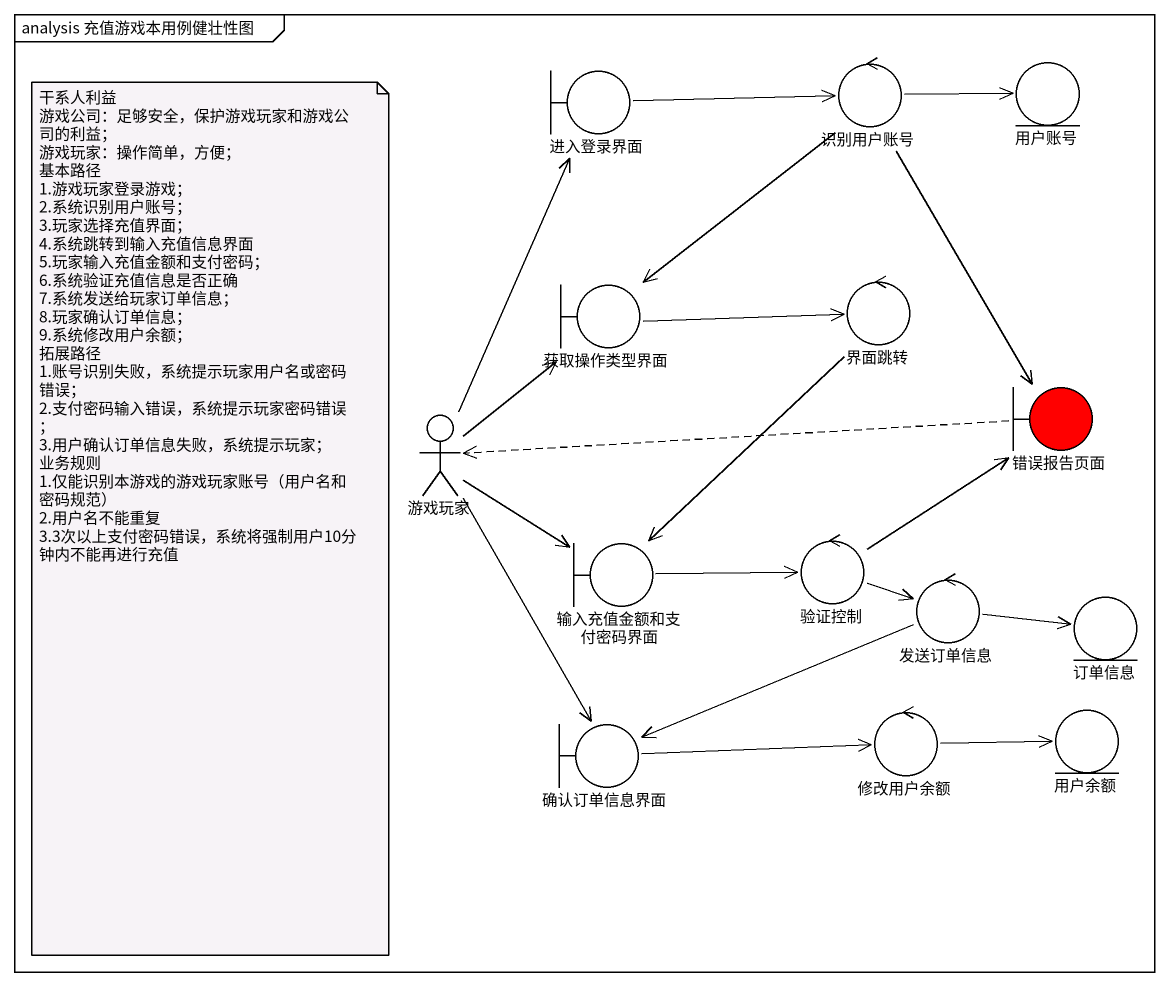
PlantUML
@startuml
mainframe analysis 充值游戏本用例健壮性图
boundary 进入登录界面
control 识别用户账号
entity 用户账号
control 界面跳转
boundary 获取操作类型界面
boundary 错误报告页面 #FF0000
actor 游戏玩家
control 验证控制
boundary 输入充值金额和支付密码界面
control 发送订单信息
entity 订单信息
boundary 确认订单信息界面
control 修改用户余额
entity 用户余额
进入登录界面 -right-> 识别用户账号
识别用户账号 -right-> 用户账号
识别用户账号 --> 获取操作类型界面
识别用户账号 --> 错误报告页面
界面跳转 --> 输入充值金额和支付密码界面
获取操作类型界面 -right-> 界面跳转
错误报告页面 .left.> 游戏玩家
游戏玩家 -up-> 进入登录界面
游戏玩家 -up-> 获取操作类型界面
游戏玩家 --> 输入充值金额和支付密码界面
游戏玩家 --> 确认订单信息界面
验证控制 -up-> 错误报告页面
验证控制 -right-> 发送订单信息
输入充值金额和支付密码界面 -right-> 验证控制
发送订单信息 -right-> 订单信息
发送订单信息 -left-> 确认订单信息界面
确认订单信息界面 -right-> 修改用户余额
修改用户余额 -right-> 用户余额
note as N1
  干系人利益
  游戏公司：足够安全，保护游戏玩家和游戏公司的利益；
  游戏玩家：操作简单，方便；
  基本路径
  1.游戏玩家登录游戏；
  2.系统识别用户账号；
  3.玩家选择充值界面；
  4.系统跳转到输入充值信息界面
  5.玩家输入充值金额和支付密码；
  6.系统验证充值信息是否正确
  7.系统发送给玩家订单信息；
  8.玩家确认订单信息；
  9.系统修改用户余额；
  拓展路径
  1.账号识别失败，系统提示玩家用户名或密码错误；
  2.支付密码输入错误，系统提示玩家密码错误；
  3.用户确认订单信息失败，系统提示玩家；
  业务规则
  1.仅能识别本游戏的游戏玩家账号（用户名和密码规范）
  2.用户名不能重复
  3.3次以上支付密码错误，系统将强制用户10分钟内不能再进行充值
end note
@enduml
